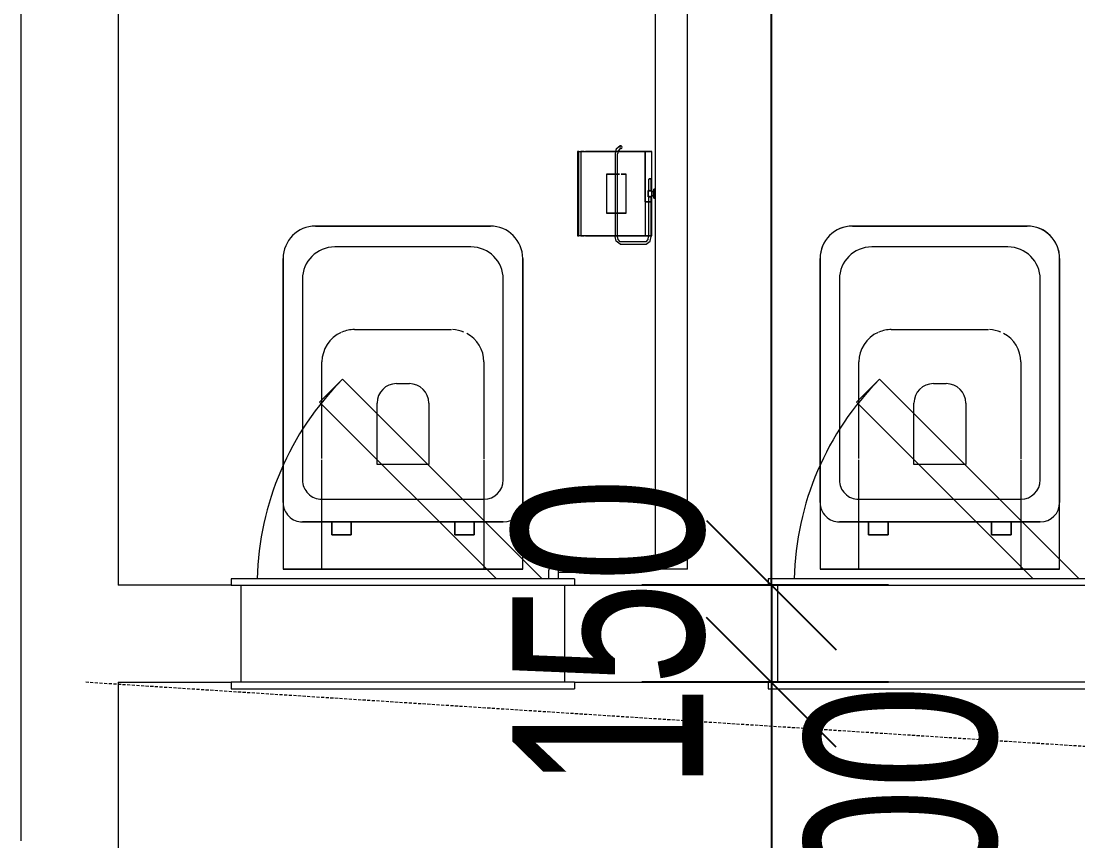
# Model space of a CAD drawing. Header units: millimetres. Extents: x 10569 to 232243, y -25347 to 80743.
# Drawn here: x 81114 to 82746, y 42952 to 44219 of the extents above; entities that cross this region are included whole.
import ezdxf

# ---------------------------------------------------------------- set-up
doc = ezdxf.new("R2010")
doc.units = ezdxf.units.MM
doc.linetypes.add('Hidden', pattern=[7.14375, 4.7625, -2.38125])
for name, color, linetype, lineweight in [('A-ANNO-DIMS', 211, 'Continuous', 5), ('A-DETL-HDLN', 90, 'Hidden', 9), ('A-DOOR', 31, 'Continuous', 20), ('A-DOOR-FRAM', 31, 'Continuous', 30), ('A-WALL', 113, 'Continuous', 20), ('P-SANR-FIXT', 6, 'Continuous', 9)]:
    doc.layers.add(name, color=color, linetype=linetype, lineweight=lineweight)
doc.styles.add('Arial_2', font='arial.ttf', dxfattribs={"width": 0.7, "height": 295.05988})
doc.dimstyles.new('Linear_-_1_5mm_Arial', dxfattribs={"dimscale": 304.8, "dimtxt": 300, "dimasz": 0.656168, "dimexe": 0.656168, "dimexo": 0.0625, "dimgap": 0.328084, "dimtad": 1, "dimdec": 0, "dimzin": 0, "dimdsep": 46, "dimtxsty": 'Arial_2', "dimblk1": 'OBLIQUE', "dimblk2": 'OBLIQUE', "dimsah": 1, "dimcen": 0.09, "dimadec": 0, "dimazin": 0, "dimtfac": 1, "dimtdec": 4, "dimtix": 1, "dimtmove": 0, "dimatfit": 3, "dimfxl": 0.656168, "dimfxlon": 1, "dimtvp": 1, "dimtolj": 1, "dimtzin": 0, "dimarcsym": 2})
doc.dimstyles.new('Linear_-_1_5mm_Arial_1', dxfattribs={"dimscale": 304.8, "dimtxt": 300, "dimasz": 0.656168, "dimexe": 0.656168, "dimexo": 0.0625, "dimgap": 0.328084, "dimtad": 1, "dimdec": 0, "dimzin": 0, "dimdsep": 46, "dimtxsty": 'Arial_2', "dimblk1": 'OBLIQUE', "dimblk2": 'OBLIQUE', "dimsah": 1, "dimcen": 0.09, "dimadec": 0, "dimazin": 0, "dimtfac": 1, "dimtdec": 4, "dimtix": 1, "dimtmove": 2, "dimatfit": 3, "dimfxl": 0.656168, "dimfxlon": 1, "dimtvp": 1, "dimtolj": 1, "dimtzin": 0, "dimarcsym": 2})

# ---------------------------------------------------------------- blocks, each defined once
blk = doc.blocks.new('FP_221-TENDER DRAFT G_F')
at = {"layer": 'P-SANR-FIXT'}
blk.add_line((-65, 6.1), (-12.7, 6.1), dxfattribs=at)
blk = doc.blocks.new('FP_222-TENDER DRAFT G_F')
at = {"layer": 'P-SANR-FIXT'}
blk.add_line((65, 120.1), (-65, 120.1), dxfattribs=at)
blk = doc.blocks.new('FP_223-TENDER DRAFT G_F')
at = {"layer": 'P-SANR-FIXT'}
for p, q in [((30, 75), (-30, 75)), ((-30, 45), (30, 45))]:
    blk.add_line(p, q, dxfattribs=at)
blk = doc.blocks.new('FP_224-TENDER DRAFT G_F')
at = {"layer": 'P-SANR-FIXT'}
for p, q in [((65, 115), (-65, 115)), ((-65, 5), (65, 5))]:
    blk.add_line(p, q, dxfattribs=at)
blk = doc.blocks.new('FP_225-TENDER DRAFT G_F')
at = {"layer": 'P-SANR-FIXT'}
for p, q in [((-3, 5), (-3, 2)), ((3, 2), (3, 5))]:
    blk.add_line(p, q, dxfattribs=at)
blk = doc.blocks.new('FP_226-TENDER DRAFT G_F')
at = {"layer": 'P-SANR-FIXT'}
for p, q in [((-7, 2), (-7, 0)), ((7, 0), (7, 2))]:
    blk.add_line(p, q, dxfattribs=at)
blk = doc.blocks.new('FP_227-TENDER DRAFT G_F')
at = {"layer": 'P-SANR-FIXT'}
for p, q in [((-5, 11), (-5, 10.1)), ((-5, 6.1), (-5, 5)), ((5, 10.1), (5, 11)), ((5, 5), (5, 6.1))]:
    blk.add_line(p, q, dxfattribs=at)
blk = doc.blocks.new('FP_228-TENDER DRAFT G_F')
at = {"layer": 'P-SANR-FIXT'}
for p, q in [((-66.1, 6.1), (-5, 6.1)), ((5, 6.1), (23.2, 6.1))]:
    blk.add_line(p, q, dxfattribs=at)
blk = doc.blocks.new('FP_229-TENDER DRAFT G_F')
at = {"layer": 'P-SANR-FIXT'}
for p, q in [((-5, 10.1), (-66.1, 10.1)), ((23.2, 10.1), (5, 10.1))]:
    blk.add_line(p, q, dxfattribs=at)
blk = doc.blocks.new('FP_230-TENDER DRAFT G_F')
at = {"layer": 'P-SANR-FIXT', "flags": 128}
blk.add_lwpolyline([(-78.1, 14.1), (-73.2, 7.6), (-66.1, 6.1)], dxfattribs=at)
blk = doc.blocks.new('FP_231-TENDER DRAFT G_F')
at = {"layer": 'P-SANR-FIXT', "flags": 128}
blk.add_lwpolyline([(-74.1, 14.1), (-70.8, 10.9), (-66.1, 10.1)], dxfattribs=at)
blk = doc.blocks.new('FP_232-TENDER DRAFT G_F')
at = {"layer": 'P-SANR-FIXT'}
for p, q in [((-78.1, 54), (-78.1, 14.1)), ((-74.1, 14.1), (-74.1, 54))]:
    blk.add_line(p, q, dxfattribs=at)
blk = doc.blocks.new('FP_233-TENDER DRAFT G_F')
at = {"layer": 'P-SANR-FIXT', "flags": 128}
blk.add_lwpolyline([(-74.1, 54), (-70.8, 57.2), (-66.1, 58)], dxfattribs=at)
blk = doc.blocks.new('FP_234-TENDER DRAFT G_F')
at = {"layer": 'P-SANR-FIXT', "flags": 128}
blk.add_lwpolyline([(-78.1, 54), (-73.2, 60.5), (-66.1, 62)], dxfattribs=at)
blk = doc.blocks.new('FP_235-TENDER DRAFT G_F')
at = {"layer": 'P-SANR-FIXT'}
for p, q in [((-65, 58), (-30, 58)), ((-30, 58), (30, 58)), ((30, 58), (61.8, 58))]:
    blk.add_line(p, q, dxfattribs=at)
blk = doc.blocks.new('FP_236-TENDER DRAFT G_F')
at = {"layer": 'P-SANR-FIXT'}
for p, q in [((-30, 62), (-65, 62)), ((30, 62), (-30, 62)), ((61.8, 62), (30, 62))]:
    blk.add_line(p, q, dxfattribs=at)
blk = doc.blocks.new('FP_237-TENDER DRAFT G_F')
at = {"layer": 'P-SANR-FIXT'}
for p, q in [((65, 57.4), (61.8, 58)), ((69.8, 54), (66.4, 57.2))]:
    blk.add_line(p, q, dxfattribs=at)
blk = doc.blocks.new('FP_238-TENDER DRAFT G_F')
at = {"layer": 'P-SANR-FIXT'}
blk.add_line((65, 61.3), (61.8, 62), dxfattribs=at)
at = {"layer": 'P-SANR-FIXT', "flags": 128}
blk.add_lwpolyline([(73.8, 54), (68.8, 60.5), (65, 61.3)], dxfattribs=at)
blk = doc.blocks.new('FP_239-TENDER DRAFT G_F')
at = {"layer": 'P-SANR-FIXT'}
for p, q in [((69.8, 54), (69.8, 52.8)), ((73.8, 52.8), (73.8, 54))]:
    blk.add_line(p, q, dxfattribs=at)
blk = doc.blocks.new('DLN_Toilet Paper Roll - DLN_Toilet Paper Roll-V220-TENDER DRAFT G_F')
at = {"layer": 'P-SANR-FIXT'}
for p, q in [((-65, 15.5), (-65, 120.1)), ((-65, 120.1), (-65, 118.1)), ((65, 120.1), (-65, 120.1)), ((-65, 118.1), (65, 118.1)), ((-65, 115), (-65, 109.9)), ((-65, 109.9), (-65, 115)), ((65, 118.1), (65, 120.1)), ((65, 120.1), (65, 15.5)), ((65, 115), (65, 113.1)), ((65, 109.9), (65, 115)), ((-65, 113.7), (-65, 110)), ((-65, 107.7), (-65, 96.9)), ((-65, 107.6), (-65, 98.9)), ((-65, 98.9), (-65, 107.6)), ((65, 110), (65, 113.7)), ((65, 113.1), (65, 109.9)), ((65, 96.9), (65, 107.7)), ((65, 107.6), (65, 98.9)), ((65, 98.9), (65, 107.6)), ((-65, 96.9), (-65, 75)), ((-65, 60), (-65, 96.9)), ((-65, 95.2), (-65, 79.9)), ((65, 96.9), (65, 74.2)), ((65, 75), (65, 96.9)), ((65, 79.9), (65, 95.2)), ((-65, 78.6), (-65, 59.8)), ((-65, 75), (-65, 73)), ((-65, 70.6), (-65, 75)), ((-65, 73), (-65, 60.8)), ((-65, 73), (-65, 67.5)), ((-65, 60.8), (-65, 70.6)), ((-65, 67.5), (-65, 60)), ((-30, 75), (-30, 70.6)), ((-30, 74.5), (-30, 75)), ((-30, 70.6), (-30, 74.5)), ((-30, 70.4), (-30, 65.2)), ((-30, 65.2), (-30, 70.4)), ((30, 75), (30, 74.5)), ((30, 64.9), (30, 75)), ((30, 74.5), (30, 63.9)), ((65, 59.8), (65, 78.6)), ((65, 75), (65, 73)), ((65, 60), (65, 75)), ((65, 74.2), (65, 60)), ((65, 60), (65, 73)), ((65, 73), (65, 70.6)), ((65, 70.6), (65, 63.9)), ((-65, 12.4), (-65, 59.7)), ((-65, 59.7), (-65, 52.5)), ((-65, 59.3), (-65, 47)), ((-65, 49.4), (-65, 59.3)), ((-65, 59), (-65, 37.8)), ((-65, 52.5), (-65, 45)), ((-65, 45), (-65, 49.4)), ((-30, 65), (-30, 56.5)), ((-30, 62.5), (-30, 65)), ((-30, 60), (-30, 63.9)), ((-30, 61.3), (-30, 62.5)), ((-30, 58.7), (-30, 61.3)), ((-30, 56.2), (-30, 59.7)), ((-30, 56.5), (-30, 58.7)), ((-30, 56.5), (-30, 55.7)), ((-30, 55.7), (-30, 56.5)), ((-30, 45), (-30, 56.1)), ((-30, 55.7), (-30, 55)), ((-30, 55), (-30, 55.7)), ((-30, 55.1), (-30, 45)), ((30, 65), (30, 64.3)), ((30, 64.3), (30, 65)), ((30, 64.3), (30, 63.5)), ((30, 63.5), (30, 64.3)), ((30, 63.8), (30, 60)), ((30, 63.5), (30, 62.5)), ((30, 55), (30, 63.5)), ((30, 62.5), (30, 61.3)), ((30, 61.3), (30, 60)), ((30, 60), (30, 58.7)), ((30, 59.7), (30, 56.1)), ((30, 58.7), (30, 55)), ((30, 52.5), (30, 49.6)), ((30, 49.6), (30, 52.5)), ((30, 49.4), (30, 45.5)), ((30, 45), (30, 49.4)), ((65, 63.9), (65, 60)), ((65, 59.7), (65, 15.1)), ((65, 47), (65, 59.7)), ((65, 59.7), (65, 45.5)), ((65, 56.1), (65, 59.7)), ((65, 37.8), (65, 59)), ((65, 45), (65, 56.1)), ((-65, 45), (-65, 12.4)), ((-65, 37.5), (-65, 15.6)), ((30, 45.5), (30, 45)), ((65, 45.5), (65, 45)), ((65, 15.1), (65, 45)), ((65, 15.6), (65, 37.5)), ((-65, 15.6), (-65, 13.9)), ((-65, 6.9), (-65, 15.5)), ((-12.7, 15.5), (-65, 15.5)), ((-65, 13.9), (-65, 12.3)), ((-65, 12.3), (-65, 9.9)), ((-65, 9.9), (-65, 9.7)), ((-65, 9.7), (-65, 6.9)), ((-65, 6.9), (-65, 6.5)), ((-65, 6.5), (-65, 6.9)), ((-12.7, 6.9), (-65, 6.9)), ((-65, 6.9), (-65, 5)), ((-65, 5), (-65, 6.9)), ((65, 15.5), (-12.7, 15.5)), ((-12.7, 15.5), (-12.7, 13.7)), ((-12.7, 6.9), (-12.7, 15.5)), ((-12.7, 15.5), (65, 15.5)), ((-12.7, 13.7), (-12.7, 12.2)), ((-12.7, 12.2), (-12.7, 9.9)), ((-12.7, 9.9), (-12.7, 9.7)), ((-12.7, 9.7), (-12.7, 8.8)), ((-12.7, 8.8), (-12.7, 6.9)), ((-12.7, 6.9), (-12.7, 6.5)), ((-12.7, 6.5), (-12.7, 6.9)), ((-7, 2), (7, 2)), ((7, 2), (-7, 2)), ((-7, 0), (-1.8, 0)), ((7, 0), (-7, 0)), ((-5, 11), (5, 11)), ((-2.5, 11), (-5, 11)), ((-5, 5), (-1.3, 5)), ((5, 5), (-5, 5)), ((-3, 5), (-1.5, 5)), ((-1.5, 5), (-3, 5)), ((-3, 2), (3, 2)), ((3, 2), (-3, 2)), ((0, 11), (-2.5, 11)), ((-1.8, 0), (7, 0)), ((-1.5, 5), (1.5, 5)), ((1.5, 5), (-1.5, 5)), ((-1.3, 5), (0, 5)), ((2.5, 11), (0, 11)), ((0, 5), (1.3, 5)), ((1.3, 5), (5, 5)), ((1.5, 5), (3, 5)), ((3, 5), (1.5, 5)), ((5, 11), (2.5, 11)), ((23.2, 9.3), (23.2, 6.9)), ((23.2, 6.9), (23.2, 9.3)), ((65, 15.5), (65, 15.6)), ((65, 15.1), (65, 5)), ((65, 5), (65, 15.1))]:
    blk.add_line(p, q, dxfattribs=at)
for major_axis in [(-2, 0), (2, 0)]:
    blk.add_ellipse((71.8, 52.8), major_axis=major_axis, ratio=0.802744, start_param=3.141593, end_param=6.283185, dxfattribs=at)
for points, knots in [([(-4.8, 9.6), (-4.8, 9.7), (-4.9, 9.9), (-5, 10.1), (-5, 10.1), (-5, 10.1)], [0.2, 0.2, 0.2, 0.2, 0.4, 0.7, 1, 1, 1, 1]), ([(-5, 10.1), (-5, 10.1), (-5, 10), (-4.9, 9.8), (-4.8, 9.3), (-4.7, 8.7), (-4.7, 8.3), (-4.6, 8), (-4.7, 7.9), (-4.7, 7.8)], [0, 0, 0, 0, 0.1111111, 0.2222222, 0.4444444, 0.5833333, 0.6527778, 0.7222222, 0.7777778, 0.7777778, 0.7777778, 0.7777778]), ([(-4.8, 6.9), (-4.8, 6.7), (-4.9, 6.4), (-5, 6.2), (-5, 6.1), (-5, 6.1)], [0, 0, 0, 0, 0.5, 0.75, 1, 1, 1, 1]), ([(-5, 6.1), (-5, 6.1), (-5, 6.1), (-4.9, 6.3), (-4.8, 6.6), (-4.7, 6.8)], [0, 0, 0, 0, 0.1, 0.2, 0.4, 0.4, 0.4, 0.4]), ([(-4.7, 7.8), (-4.7, 7.8), (-4.7, 7.7), (-4.7, 7.5), (-4.7, 7.4), (-4.7, 7.3)], [0.7777778, 0.7777778, 0.7777778, 0.7777778, 0.7916667, 0.8611111, 0.8888889, 0.8888889, 0.8888889, 0.8888889]), ([(4.7, 7.8), (4.7, 7.9), (4.6, 8.3), (4.7, 8.8), (4.8, 9.3), (4.9, 9.7), (5, 10), (5, 10.1), (5, 10.1)], [0.2222222, 0.2222222, 0.2222222, 0.2222222, 0.3333333, 0.4444444, 0.5833333, 0.7222222, 0.8611111, 1, 1, 1, 1]), ([(4.6, 7.1), (4.7, 7), (4.8, 6.6), (4.9, 6.3), (5, 6.1), (5, 6.1), (5, 6.1)], [0.5, 0.5, 0.5, 0.5, 0.6, 0.8, 0.9, 1, 1, 1, 1]), ([(5, 10.1), (5, 10.1), (5, 10.1), (4.9, 10), (4.8, 9.8), (4.7, 9.5), (4.7, 9.3)], [0, 0, 0, 0, 0.2, 0.4, 0.7, 1, 1, 1, 1]), ([(5, 6.1), (5, 6.1), (5, 6.2), (4.9, 6.4), (4.8, 6.7), (4.8, 6.9)], [0, 0, 0, 0, 0.25, 0.5, 1, 1, 1, 1])]:
    blk.add_open_spline(points, degree=3, knots=knots, dxfattribs=at)
for points in [[(-4.7, 9.3), (-4.7, 9.4), (-4.7, 9.5), (-4.8, 9.6)], [(-4.7, 7.3), (-4.7, 7.2), (-4.8, 7.1), (-4.8, 6.9)], [(-4.7, 6.8), (-4.7, 6.9), (-4.6, 7.1), (-4.5, 7.6), (-4.5, 8), (-4.5, 8.5), (-4.6, 8.9), (-4.6, 9.2), (-4.7, 9.3)], [(4.7, 9.3), (4.6, 9.2), (4.6, 8.9), (4.5, 8.6), (4.5, 8.5)], [(4.5, 8.5), (4.5, 8.3), (4.5, 8), (4.5, 7.7), (4.5, 7.6)], [(4.5, 7.6), (4.6, 7.4), (4.6, 7.3), (4.6, 7.1)], [(4.7, 7.3), (4.7, 7.5), (4.7, 7.6), (4.7, 7.8)], [(4.8, 6.9), (4.8, 7.1), (4.7, 7.2), (4.7, 7.3)]]:
    blk.add_open_spline(points, degree=3, dxfattribs=at)
for name in ['FP_222-TENDER DRAFT G_F', 'FP_224-TENDER DRAFT G_F', 'FP_223-TENDER DRAFT G_F', 'FP_234-TENDER DRAFT G_F', 'FP_232-TENDER DRAFT G_F', 'FP_233-TENDER DRAFT G_F', 'FP_236-TENDER DRAFT G_F', 'FP_235-TENDER DRAFT G_F', 'FP_238-TENDER DRAFT G_F', 'FP_237-TENDER DRAFT G_F', 'FP_239-TENDER DRAFT G_F', 'FP_230-TENDER DRAFT G_F', 'FP_231-TENDER DRAFT G_F', 'FP_229-TENDER DRAFT G_F', 'FP_228-TENDER DRAFT G_F', 'FP_221-TENDER DRAFT G_F', 'FP_226-TENDER DRAFT G_F', 'FP_227-TENDER DRAFT G_F', 'FP_225-TENDER DRAFT G_F']:
    blk.add_blockref(name, (0, 0), dxfattribs=at)
blk = doc.blocks.new('DLN_Toilet - DLN_Toilet-V350-TENDER DRAFT G_F')
at = {"layer": 'P-SANR-FIXT'}
for p, q in [((-185, -170), (-185, -272.8)), ((-185, -170), (-125, -170)), ((185, -170), (-185, -170)), ((-125, -242.8), (-125, -170)), ((-125, -170), (125, -170)), ((125, -170), (125, -242.8)), ((125, -170), (185, -170)), ((185, -272.8), (185, -170)), ((-80, -222.8), (-110, -222.8)), ((-110, -222.8), (-110, -242.8)), ((-110, -242.8), (-110, -222.8)), ((-110, -222.8), (-80, -222.8)), ((-80, -242.8), (-80, -222.8)), ((-80, -222.8), (-80, -242.8)), ((80, -222.8), (80, -242.8)), ((110, -222.8), (80, -222.8)), ((80, -222.8), (110, -222.8)), ((80, -242.8), (80, -222.8)), ((110, -242.8), (110, -222.8)), ((110, -222.8), (110, -242.8)), ((-155, -242.8), (-110, -242.8)), ((155, -242.8), (-155, -242.8)), ((-125, -277.8), (-125, -242.8)), ((-110, -242.8), (-80, -242.8)), ((-110, -242.8), (-80, -242.8)), ((-80, -242.8), (-110, -242.8)), ((-80, -242.8), (80, -242.8)), ((80, -242.8), (110, -242.8)), ((80, -242.8), (110, -242.8)), ((110, -242.8), (80, -242.8)), ((110, -242.8), (155, -242.8)), ((125, -242.8), (125, -277.9)), ((-185, -650), (-185, -272.8)), ((-185, -272.8), (-185, -650)), ((-185, -272.8), (-185, -650)), ((185, -272.8), (185, -650)), ((185, -650), (185, -272.8)), ((185, -650), (185, -272.8)), ((125.2, -277.8), (-125, -277.8)), ((-125, -338.8), (-125, -277.8)), ((125, -277.9), (125, -338.9)), ((-155, -307.8), (-155, -617.8)), ((155.2, -617.8), (155.2, -307.8)), ((-125, -490), (-125, -340.5)), ((-40, -426.5), (-40, -331.7)), ((-40, -331.7), (40, -331.7)), ((40, -331.7), (40, -426.5)), ((125, -340.6), (125, -490)), ((10, -456.5), (-10, -456.5)), ((75, -540), (-75, -540)), ((-105, -667.8), (105.2, -667.8)), ((135, -700), (-135, -700)), ((-135, -700), (135, -700)), ((-135, -700), (135, -700))]:
    blk.add_line(p, q, dxfattribs=at)
for centre, radius, start, end in [((-155, -272.8), 30, 90, 180), ((-155, -272.8), 30, 90, 180), ((155, -272.8), 30, 360, 90), ((155, -272.8), 30, 360, 90), ((-125, -307.8), 30, 90, 180), ((125.2, -307.8), 30, 360, 90), ((-10, -426.5), 30, 180, 270), ((10, -426.5), 30, 270, 360), ((-75, -490), 50, 180, 241.9825), ((75, -490), 50, 293.9558, 360), ((-75, -490), 50, 247.5, 267.9341), ((75, -490), 50, 270, 292.5), ((-105, -617.8), 50, 180, 270), ((105.2, -617.8), 50, 270, 360), ((-135, -650), 50, 180, 202.5), ((-135, -650), 50, 180, 270), ((-135, -650), 50, 180, 202.5), ((135, -650), 50, 270, 360), ((135, -650), 50, 270, 360), ((135, -650), 50, 315, 360), ((-135, -650), 50, 202.5, 270), ((-135, -650), 50, 202.5, 270), ((135, -650), 50, 270, 315)]:
    blk.add_arc(centre, radius, start, end, dxfattribs=at)
blk = doc.blocks.new('DLN_Toilet - DLN_Toilet-V340-TENDER DRAFT G_F')
at = {"layer": 'P-SANR-FIXT'}
for p, q in [((-185, -170), (-185, -272.8)), ((-185, -170), (-125, -170)), ((185, -170), (-185, -170)), ((-125, -242.8), (-125, -170)), ((-125, -170), (125, -170)), ((125, -170), (125, -242.8)), ((125, -170), (185, -170)), ((185, -272.8), (185, -170)), ((-80, -222.8), (-110, -222.8)), ((-110, -222.8), (-110, -242.8)), ((-110, -242.8), (-110, -222.8)), ((-110, -222.8), (-80, -222.8)), ((-80, -242.8), (-80, -222.8)), ((-80, -222.8), (-80, -242.8)), ((80, -222.8), (80, -242.8)), ((110, -222.8), (80, -222.8)), ((80, -222.8), (110, -222.8)), ((80, -242.8), (80, -222.8)), ((110, -242.8), (110, -222.8)), ((110, -222.8), (110, -242.8)), ((-155, -242.8), (-110, -242.8)), ((155, -242.8), (-155, -242.8)), ((-125, -277.8), (-125, -242.8)), ((-110, -242.8), (-80, -242.8)), ((-110, -242.8), (-80, -242.8)), ((-80, -242.8), (-110, -242.8)), ((-80, -242.8), (80, -242.8)), ((80, -242.8), (110, -242.8)), ((80, -242.8), (110, -242.8)), ((110, -242.8), (80, -242.8)), ((110, -242.8), (155, -242.8)), ((125, -242.8), (125, -277.9)), ((-185, -650), (-185, -272.8)), ((-185, -272.8), (-185, -650)), ((-185, -272.8), (-185, -650)), ((185, -272.8), (185, -650)), ((185, -650), (185, -272.8)), ((185, -650), (185, -272.8)), ((125.2, -277.8), (-125, -277.8)), ((-125, -338.8), (-125, -277.8)), ((125, -277.9), (125, -338.9)), ((-155, -307.8), (-155, -617.8)), ((155.2, -617.8), (155.2, -307.8)), ((-125, -490), (-125, -340.5)), ((-40, -426.5), (-40, -331.7)), ((-40, -331.7), (40, -331.7)), ((40, -331.7), (40, -426.5)), ((125, -340.6), (125, -490)), ((10, -456.5), (-10, -456.5)), ((75, -540), (-75, -540)), ((-105, -667.8), (105.2, -667.8)), ((135, -700), (-135, -700)), ((-135, -700), (135, -700)), ((-135, -700), (135, -700))]:
    blk.add_line(p, q, dxfattribs=at)
for centre, radius, start, end in [((-155, -272.8), 30, 90, 180), ((-155, -272.8), 30, 90, 180), ((155, -272.8), 30, 360, 90), ((155, -272.8), 30, 360, 90), ((-125, -307.8), 30, 90, 180), ((125.2, -307.8), 30, 360, 90), ((-10, -426.5), 30, 180, 270), ((10, -426.5), 30, 270, 360), ((-75, -490), 50, 180, 241.9825), ((75, -490), 50, 293.9558, 360), ((-75, -490), 50, 247.5, 267.9341), ((75, -490), 50, 270, 292.5), ((-105, -617.8), 50, 180, 270), ((105.2, -617.8), 50, 270, 360), ((-135, -650), 50, 180, 270), ((-135, -650), 50, 180, 270), ((-135, -650), 50, 180, 270), ((135, -650), 50, 270, 360), ((135, -650), 50, 270, 360), ((135, -650), 50, 270, 360)]:
    blk.add_arc(centre, radius, start, end, dxfattribs=at)
blk = doc.blocks.new('DLN-Access Panel__AP01_ - _AP04_ 450 x 650 _WH_-16053561-TENDER DRAFT G_F')
at = {"layer": 'A-DOOR', "lineweight": 15}
for p, q in [((-265, 75), (-265, 85)), ((265, 85), (-265, 85)), ((265, 75), (265, 85)), ((-265, 75), (265, 75)), ((-265, -85), (-265, -75)), ((265, -75), (-265, -75)), ((265, -85), (265, -75)), ((-240, -95), (-277.5, -95)), ((-277.5, -95), (-277.5, -100)), ((-265, -85), (265, -85)), ((-240, -85), (-240, -97.5)), ((-225, -97.5), (-225, -85)), ((-215, -85), (93.2, -393.2)), ((128.6, -357.8), (-144.3, -85)), ((-277.5, -100), (-239.6, -100)), ((93.2, -393.2), (128.6, -357.8))]:
    blk.add_line(p, q, dxfattribs=at)
for centre, radius, start, end in [((-232.5, -97.5), 7.5, 180, 0), ((-225, -75), 450, 315, 358.7079), ((-232.5, -97.5), 7.5, 199.4712, 301.6259), ((-232.5, -97.5), 7.5, 240, 300), ((-232.5, -97.5), 7.5, 243.2518, 301.6259)]:
    blk.add_arc(centre, radius, start, end, dxfattribs=at)
at = {"layer": 'A-DOOR-FRAM', "lineweight": 15}
for p, q in [((-250, 75), (-250, -75)), ((250, 75), (250, -75))]:
    blk.add_line(p, q, dxfattribs=at)
blk = doc.blocks.new('_Oblique')
at = {"color": 0, "linetype": 'ByBlock', "lineweight": -2}
blk.add_line((-0.5, -0.5), (0.5, 0.5), dxfattribs=at)
blk = doc.blocks.new('DIMBLOCK69-TENDER DRAFT G_F')
at = {"layer": 'A-ANNO-DIMS', "color": 0, "lineweight": -2, "transparency": 16777216}
for p, q in [((82453.8, 47687.5), (82072.8, 47687.5)), ((82272.8, 47687.5), (82272.8, 46189.8)), ((82272.8, 43347.5), (82272.8, 45365.3)), ((82453.8, 43347.5), (82072.8, 43347.5))]:
    blk.add_line(p, q, dxfattribs=at)
at = {"layer": 'Defpoints', "color": 0, "transparency": 16777216}
for p in [(82472.8, 47687.5), (82272.8, 43347.5), (82472.8, 43347.5)]:
    blk.add_point(p, dxfattribs=at)
at = {"layer": 'A-ANNO-DIMS', "color": 0, "lineweight": -2, "transparency": 16777216, "xscale": 200, "yscale": 200, "zscale": 200}
for p, rotation in [((82272.8, 47687.5), 90), ((82272.8, 43347.5), 270)]:
    blk.add_blockref('_Oblique', p, dxfattribs=dict(at, rotation=rotation))
at = {"layer": 'A-ANNO-DIMS', "color": 0, "transparency": 16777216, "insert": (81790.1, 45400.9), "char_height": 295.06, "width": 753.231, "attachment_point": 1, "rotation": 90, "line_spacing_factor": 0.938532, "style": 'Arial_2'}
blk.add_mtext('\\A1;4340', dxfattribs=at)
blk = doc.blocks.new('DIMBLOCK70-TENDER DRAFT G_F')
at = {"layer": 'A-ANNO-DIMS', "color": 0, "lineweight": -2, "transparency": 16777216}
for p, q in [((82272.8, 43347.5), (82272.8, 43547.5)), ((82453.8, 43347.5), (82072.8, 43347.5)), ((82272.8, 43347.5), (82272.8, 43197.5)), ((82453.8, 43197.5), (82072.8, 43197.5)), ((82272.8, 43197.5), (82272.8, 42997.5))]:
    blk.add_line(p, q, dxfattribs=at)
at = {"layer": 'Defpoints', "color": 0, "transparency": 16777216}
for p in [(82472.8, 43347.5), (82272.8, 43197.5), (82472.8, 43197.5)]:
    blk.add_point(p, dxfattribs=at)
at = {"layer": 'A-ANNO-DIMS', "color": 0, "lineweight": -2, "transparency": 16777216, "xscale": 200, "yscale": 200, "zscale": 200}
for p, rotation in [((82272.8, 43347.5), 270), ((82272.8, 43197.5), 90)]:
    blk.add_blockref('_Oblique', p, dxfattribs=dict(at, rotation=rotation))
at = {"layer": 'A-ANNO-DIMS', "color": 0, "transparency": 16777216, "insert": (82022.2, 43272.5), "char_height": 295.06, "width": 564.923, "attachment_point": 5, "rotation": 90, "style": 'Arial_2'}
blk.add_mtext('\\A1;150', dxfattribs=at)
blk = doc.blocks.new('DIMBLOCK71-TENDER DRAFT G_F')
at = {"layer": 'A-ANNO-DIMS', "color": 0, "lineweight": -2, "transparency": 16777216}
for p, q in [((82453.8, 43197.5), (82072.8, 43197.5)), ((82272.8, 43197.5), (82272.8, 42697.5)), ((82453.8, 42697.5), (82072.8, 42697.5))]:
    blk.add_line(p, q, dxfattribs=at)
at = {"layer": 'Defpoints', "color": 0, "transparency": 16777216}
for p in [(82472.8, 43197.5), (82272.8, 42697.5), (82472.8, 42697.5)]:
    blk.add_point(p, dxfattribs=at)
at = {"layer": 'A-ANNO-DIMS', "color": 0, "lineweight": -2, "transparency": 16777216, "xscale": 200, "yscale": 200, "zscale": 200}
for p, rotation in [((82272.8, 43197.5), 90), ((82272.8, 42697.5), 270)]:
    blk.add_blockref('_Oblique', p, dxfattribs=dict(at, rotation=rotation))
at = {"layer": 'A-ANNO-DIMS', "color": 0, "transparency": 16777216, "insert": (82324.4, 42712.1), "char_height": 295.06, "width": 564.923, "attachment_point": 1, "rotation": 90, "line_spacing_factor": 0.938532, "style": 'Arial_2'}
blk.add_mtext('\\A1;500', dxfattribs=at)

msp = doc.modelspace()

# ---------------------------------------------------------------- linework, layer by layer
at = {"layer": 'A-DETL-HDLN'}
msp.add_line((88989.29296, 42697.48546), (81214.29296, 43197.48546), dxfattribs=at)
at = {"layer": 'A-WALL'}
for p, q in [((81114.29296, 42952.48546), (81114.29296, 44867.48546)), ((81264.29296, 44867.48546), (81264.29296, 43347.48546)), ((81438.8763, 43347.48546), (81264.29296, 43347.48546)), ((81968.8763, 43347.48546), (82268.04296, 43347.48546)), ((81264.29296, 43197.48546), (81438.8763, 43197.48546)), ((81264.29296, 43197.48546), (81264.29296, 41027.48546)), ((81968.8763, 43197.48546), (82268.04296, 43197.48546))]:
    msp.add_line(p, q, dxfattribs=at)
at = {"layer": 'A-WALL', "lineweight": 9}
for p, q in [((82093.45963, 44842.48546), (82093.45963, 43372.48546)), ((82143.45963, 43372.48546), (82143.45963, 44842.48546)), ((82143.45963, 43372.48546), (82093.45963, 43372.48546))]:
    msp.add_line(p, q, dxfattribs=at)

# ---------------------------------------------------------------- block references
at = {"layer": 'A-DOOR', "lineweight": 15, "rotation": 180}
for p in [(81703.8763, 43272.48546), (82533.04296, 43272.48546)]:
    msp.add_blockref('DLN-Access Panel__AP01_ - _AP04_ 450 x 650 _WH_-16053561-TENDER DRAFT G_F', p, dxfattribs=at)
at = {"layer": 'P-SANR-FIXT'}
for name, p, rotation in [('DLN_Toilet Paper Roll - DLN_Toilet Paper Roll-V220-TENDER DRAFT G_F', (82093.45963, 43952.48546), 90.00000000000018), ('DLN_Toilet - DLN_Toilet-V340-TENDER DRAFT G_F', (81703.8763, 43202.48546), 180), ('DLN_Toilet - DLN_Toilet-V350-TENDER DRAFT G_F', (82533.04296, 43202.48546), 180)]:
    msp.add_blockref(name, p, dxfattribs=dict(at, rotation=rotation))

# ---------------------------------------------------------------- dimensions: what is measured, and where the dimension line sits
at = {"layer": 'A-ANNO-DIMS'}
for base, p1, p2, override, picture, middle in [((82272.81866, 43347.48546), (82472.81866, 47687.48546), (82472.81866, 43347.48546), {"dimpost": '<>', "dimfxl": 4340}, 'DIMBLOCK69-TENDER DRAFT G_F', (81986.77306, 45777.54207)), ((82272.81866, 42697.48546), (82472.81866, 43197.48546), (82472.81866, 42697.48546), {"dimpost": '<>', "dimfxl": 500}, 'DIMBLOCK71-TENDER DRAFT G_F', (82521.13048, 42994.56238))]:
    dim = msp.add_linear_dim(base=base, p1=p1, p2=p2, angle=90, dimstyle='Linear_-_1_5mm_Arial_1', override=override, dxfattribs=at)
    dim.commit()
    dim.dimension.update_dxf_attribs({"geometry": picture, "text_midpoint": middle, "dimtype": 160, "text_rotation": 90})
dim = msp.add_linear_dim(base=(82272.81866, 43197.48546), p1=(82472.81866, 43347.48546), p2=(82472.81866, 43197.48546), angle=90, dimstyle='Linear_-_1_5mm_Arial', override={"dimpost": '<>', "dimfxl": 150}, dxfattribs=at)
dim.commit()
dim.dimension.update_dxf_attribs({"geometry": 'DIMBLOCK70-TENDER DRAFT G_F', "text_midpoint": (82022.16905, 43272.48546)})

doc.saveas('drawing.dxf')
